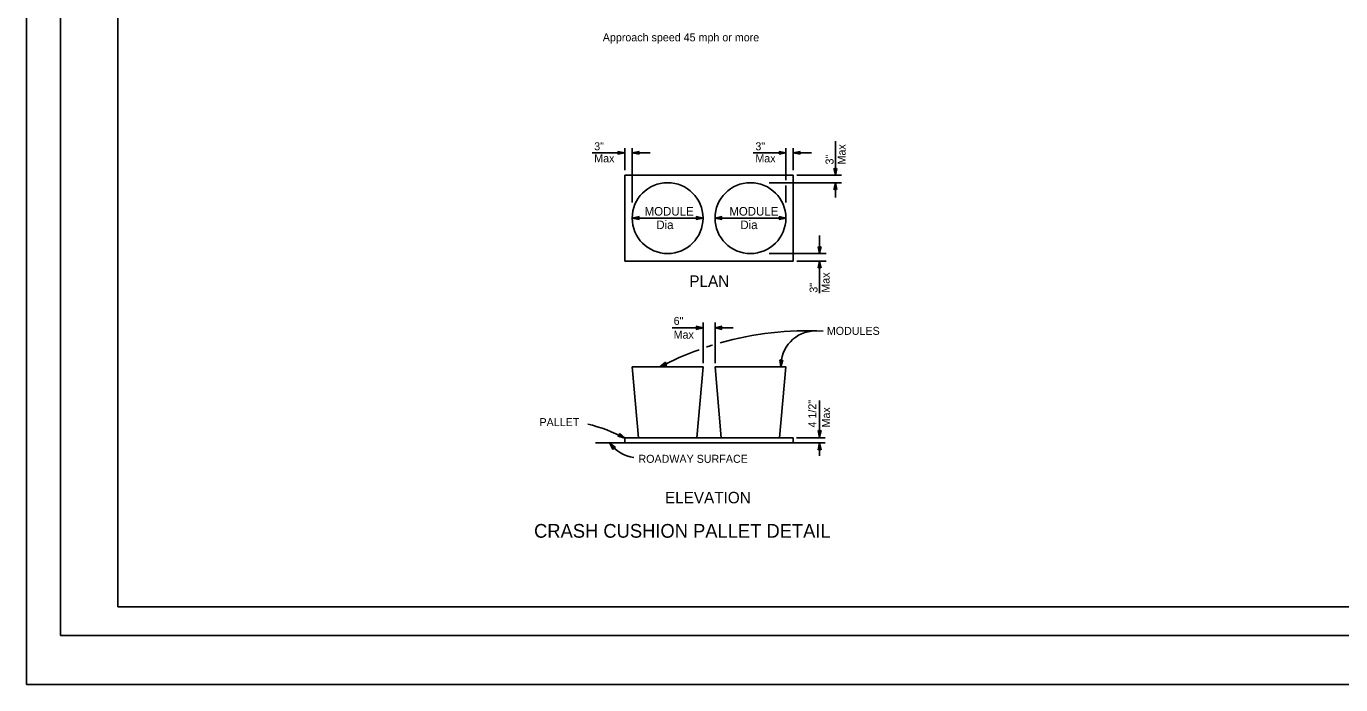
# Model space of a CAD drawing. Extents: x -894 to 866, y -472 to 714.
# Drawn here: x -894 to 256, y -472 to 103 of the extents above; entities that cross this region are included whole.
import ezdxf

# ---------------------------------------------------------------- set-up
doc = ezdxf.new("R2010")
doc.units = 0
for name, color, linetype in [('border_PLOTTING-ELEMENTS', 7, 'Continuous'), ('border_rw_22x34_Cut_Lines', 7, 'Continuous'), ('border_SHEET', 7, 'Continuous'), ('tcd_CRASH-CUSHION', 7, 'Continuous'), ('tcd_CRASH-CUSHION-anno', 7, 'Continuous')]:
    doc.layers.add(name, color=color, linetype=linetype)

msp = doc.modelspace()

# ---------------------------------------------------------------- linework, layer by layer
at = {"layer": 'border_PLOTTING-ELEMENTS'}
for points in [[(-894, -472.4), (866, -472.4), (866, 713.6), (-894, 713.6)], [(-864, 670.6), (836, 670.6), (836, -429.4), (-864, -429.4)]]:
    msp.add_lwpolyline(points, close=True, dxfattribs=at)
at = {"layer": 'border_rw_22x34_Cut_Lines'}
msp.add_lwpolyline([(-864, 670.6), (836, 670.6), (836, -429.4), (-864, -429.4)], close=True, dxfattribs=at)
at = {"layer": 'border_SHEET'}
for p, q in [((-814, -404.4), (-814, 645.6)), ((811, -404.4), (-814, -404.4))]:
    msp.add_line(p, q, dxfattribs=at)
at = {"layer": 'tcd_CRASH-CUSHION'}
for p, q in [((-370.5, -101.9), (-370.5, -26.9)), ((-370.5, -26.9), (-223, -26.9)), ((-223, -101.9), (-223, -26.9)), ((-370.5, -101.9), (-223, -101.9)), ((-358.5, -256.4), (-364, -194.4)), ((-364, -194.4), (-302, -194.4)), ((-307.5, -256.4), (-302, -194.4)), ((-286, -256.4), (-291.5, -194.4)), ((-291.5, -194.4), (-229.5, -194.4)), ((-235, -256.4), (-229.5, -194.4)), ((-396, -261), (-195, -261)), ((-370.5, -261), (-370.5, -256.4)), ((-370.5, -256.4), (-223, -256.4)), ((-223, -261), (-223, -256.4))]:
    msp.add_line(p, q, dxfattribs=at)
for centre in [(-333, -64.4), (-260.5, -64.4)]:
    msp.add_circle(centre, 31, dxfattribs=at)
at = {"layer": 'tcd_CRASH-CUSHION-anno'}
for p, q in [((-186.1, -26.9), (-186.1, 2.9)), ((-370.5, -7.3), (-399.1, -7.3)), ((-375.7, -7.3), (-376.5, -6)), ((-376.5, -6), (-376.5, -6)), ((-376.5, -6), (-370.5, -7.3)), ((-370.5, -7.3), (-376.5, -8.6)), ((-376.5, -8.6), (-375.7, -7.3)), ((-376.5, -8.6), (-376.5, -8.6)), ((-376.3, -6.3), (-371.9, -7.3)), ((-371.9, -7.3), (-376.3, -8.3)), ((-373.2, -7.3), (-376.1, -7.9)), ((-376, -6.7), (-373.2, -7.3)), ((-375.9, -7), (-374.6, -7.3)), ((-374.6, -7.3), (-375.8, -7.6)), ((-370.5, -22.6), (-370.5, -3.1)), ((-370.5, -7.3), (-370.5, -7.3)), ((-364, -50.7), (-364, -3.1)), ((-364, -7.3), (-358, -6)), ((-348.2, -7.3), (-364, -7.3)), ((-358, -8.6), (-364, -7.3)), ((-364, -7.3), (-364, -7.3)), ((-362.6, -7.3), (-358.2, -6.3)), ((-358.2, -8.3), (-362.6, -7.3)), ((-361.2, -7.3), (-358.4, -6.7)), ((-358.4, -7.9), (-361.2, -7.3)), ((-359.9, -7.3), (-358.6, -7)), ((-358.6, -7.6), (-359.9, -7.3)), ((-358, -6), (-358.8, -7.3)), ((-358.8, -7.3), (-358, -8.6)), ((-358, -6), (-358, -6)), ((-358, -8.6), (-358, -8.6)), ((-229.5, -7.3), (-258.1, -7.3)), ((-234.7, -7.3), (-235.5, -6)), ((-235.5, -6), (-235.5, -6)), ((-235.5, -6), (-229.5, -7.3)), ((-229.5, -7.3), (-235.5, -8.6)), ((-235.5, -8.6), (-234.7, -7.3)), ((-235.5, -8.6), (-235.5, -8.6)), ((-235.3, -6.3), (-230.9, -7.3)), ((-230.9, -7.3), (-235.2, -8.3)), ((-232.2, -7.3), (-235.1, -7.9)), ((-235, -6.7), (-232.2, -7.3)), ((-234.9, -7), (-233.6, -7.3)), ((-233.6, -7.3), (-234.8, -7.6)), ((-229.5, -31.2), (-229.5, -3.1)), ((-229.5, -7.3), (-229.5, -7.3)), ((-223, -22.6), (-223, -3.1)), ((-223, -7.3), (-217, -6)), ((-207.2, -7.3), (-223, -7.3)), ((-217, -8.6), (-223, -7.3)), ((-223, -7.3), (-223, -7.3)), ((-221.6, -7.3), (-217.2, -6.3)), ((-217.2, -8.3), (-221.6, -7.3)), ((-220.2, -7.3), (-217.4, -6.7)), ((-217.4, -7.9), (-220.2, -7.3)), ((-218.8, -7.3), (-217.6, -7)), ((-217.6, -7.6), (-218.8, -7.3)), ((-217, -6), (-217.8, -7.3)), ((-217.8, -7.3), (-217, -8.6)), ((-217, -6), (-217, -6)), ((-217, -8.6), (-217, -8.6)), ((-186.1, -26.9), (-187.5, -20.9)), ((-187.5, -20.9), (-187.5, -20.9)), ((-187.5, -20.9), (-186.1, -21.7)), ((-186.1, -25.5), (-187.1, -21.1)), ((-186.1, -24.1), (-186.8, -21.3)), ((-186.1, -22.7), (-186.4, -21.5)), ((-186.1, -21.7), (-184.8, -20.9)), ((-184.8, -20.9), (-186.1, -26.9)), ((-185.1, -21.1), (-186.1, -25.5)), ((-185.5, -21.3), (-186.1, -24.1)), ((-185.9, -21.5), (-186.1, -22.7)), ((-184.8, -20.9), (-184.8, -20.9)), ((-244, -33.4), (-180.9, -33.4)), ((-219.8, -26.9), (-180.9, -26.9)), ((-187.5, -39.4), (-186.1, -33.4)), ((-186.1, -26.9), (-186.1, -26.9)), ((-186.1, -46.3), (-186.1, -33.4)), ((-186.1, -33.4), (-186.1, -33.4)), ((-186.1, -33.4), (-184.8, -39.4)), ((-229.5, -50.7), (-229.5, -36)), ((-186.1, -38.6), (-187.5, -39.4)), ((-187.5, -39.4), (-187.5, -39.4)), ((-187.1, -39.1), (-186.1, -34.7)), ((-186.8, -38.9), (-186.1, -36.1)), ((-186.4, -38.7), (-186.1, -37.5)), ((-186.1, -34.8), (-185.2, -39.1)), ((-186.1, -36.1), (-185.5, -39)), ((-186.1, -37.5), (-185.9, -38.7)), ((-184.8, -39.4), (-186.1, -38.6)), ((-184.8, -39.4), (-184.8, -39.4)), ((-364, -64.4), (-358, -63)), ((-302, -64.4), (-364, -64.4)), ((-358, -65.7), (-364, -64.4)), ((-364, -64.4), (-364, -64.4)), ((-362.6, -64.4), (-358.2, -63.4)), ((-358.2, -65.3), (-362.6, -64.4)), ((-361.2, -64.4), (-358.4, -63.7)), ((-358.4, -65), (-361.2, -64.4)), ((-359.9, -64.4), (-358.6, -64.1)), ((-358.6, -64.6), (-359.9, -64.4)), ((-358, -63), (-358.8, -64.4)), ((-358.8, -64.4), (-358, -65.7)), ((-358, -63), (-358, -63)), ((-358, -65.7), (-358, -65.7)), ((-307.2, -64.4), (-308, -63)), ((-308, -63), (-308, -63)), ((-308, -63), (-302, -64.4)), ((-302, -64.4), (-308, -65.7)), ((-308, -65.7), (-307.2, -64.4)), ((-308, -65.7), (-308, -65.7)), ((-307.8, -63.4), (-303.4, -64.4)), ((-303.4, -64.4), (-307.8, -65.3)), ((-304.8, -64.4), (-307.6, -65)), ((-307.5, -63.7), (-304.8, -64.4)), ((-307.4, -64.1), (-306.1, -64.4)), ((-306.1, -64.4), (-307.4, -64.6)), ((-302, -64.4), (-302, -64.4)), ((-291.5, -64.4), (-285.5, -63)), ((-229.5, -64.4), (-291.5, -64.4)), ((-285.5, -65.7), (-291.5, -64.4)), ((-291.5, -64.4), (-291.5, -64.4)), ((-290.1, -64.4), (-285.7, -63.4)), ((-285.7, -65.3), (-290.1, -64.4)), ((-288.7, -64.4), (-285.9, -63.7)), ((-285.9, -65), (-288.7, -64.4)), ((-287.3, -64.4), (-286.1, -64.1)), ((-286.1, -64.6), (-287.3, -64.4)), ((-285.5, -63), (-286.3, -64.4)), ((-286.3, -64.4), (-285.5, -65.7)), ((-285.5, -63), (-285.5, -63)), ((-285.5, -65.7), (-285.5, -65.7)), ((-234.7, -64.4), (-235.5, -63)), ((-235.5, -63), (-235.5, -63)), ((-235.5, -63), (-229.5, -64.4)), ((-229.5, -64.4), (-235.5, -65.7)), ((-235.5, -65.7), (-234.7, -64.4)), ((-235.5, -65.7), (-235.5, -65.7)), ((-235.3, -63.4), (-230.9, -64.4)), ((-230.9, -64.4), (-235.2, -65.3)), ((-232.2, -64.4), (-235.1, -65)), ((-235, -63.7), (-232.2, -64.4)), ((-234.9, -64.1), (-233.6, -64.4)), ((-233.6, -64.4), (-234.8, -64.6)), ((-229.5, -64.4), (-229.5, -64.4)), ((-200, -95.4), (-200, -79.6)), ((-200, -95.4), (-201.3, -89.4)), ((-201.3, -89.4), (-201.3, -89.4)), ((-201.3, -89.4), (-200, -90.2)), ((-200, -94), (-201, -89.6)), ((-200, -92.6), (-200.6, -89.8)), ((-200, -91.2), (-200.2, -90)), ((-200, -90.2), (-198.6, -89.4)), ((-198.6, -89.4), (-200, -95.4)), ((-199, -89.6), (-200, -94)), ((-199.4, -89.8), (-200, -92.6)), ((-199.7, -90), (-200, -91.2)), ((-198.6, -89.4), (-198.6, -89.4)), ((-244, -95.4), (-194.3, -95.4)), ((-219.8, -101.9), (-194.3, -101.9)), ((-201.3, -107.9), (-200, -101.9)), ((-201, -107.6), (-200, -103.2)), ((-200, -95.4), (-200, -95.4)), ((-200, -130.1), (-200, -101.9)), ((-200, -101.9), (-200, -101.9)), ((-200, -101.9), (-198.7, -107.9)), ((-200, -103.2), (-199, -107.6)), ((-200, -107.1), (-201.3, -107.9)), ((-201.3, -107.9), (-201.3, -107.9)), ((-200.6, -107.4), (-200, -104.6)), ((-200.3, -107.2), (-200, -106)), ((-200, -104.6), (-199.4, -107.4)), ((-200, -106), (-199.7, -107.2)), ((-198.7, -107.9), (-200, -107.1)), ((-198.7, -107.9), (-198.7, -107.9)), ((-328.9, -160.4), (-302, -160.4)), ((-307.2, -160.4), (-308, -159)), ((-308, -159), (-308, -159)), ((-308, -159), (-302, -160.4)), ((-302, -160.4), (-308, -161.7)), ((-308, -161.7), (-307.2, -160.4)), ((-307.8, -159.4), (-303.4, -160.4)), ((-303.4, -160.4), (-307.8, -161.3)), ((-304.8, -160.4), (-307.6, -161)), ((-307.5, -159.7), (-304.8, -160.4)), ((-307.4, -160.1), (-306.1, -160.4)), ((-306.1, -160.4), (-307.4, -160.6)), ((-302, -191.2), (-302, -155.7)), ((-302, -160.4), (-302, -160.4)), ((-291.5, -191.2), (-291.5, -155.7)), ((-291.5, -160.4), (-285.5, -159)), ((-285.5, -161.7), (-291.5, -160.4)), ((-291.5, -160.4), (-291.5, -160.4)), ((-291.5, -160.4), (-275.6, -160.4)), ((-290.1, -160.4), (-285.7, -159.4)), ((-285.7, -161.3), (-290.1, -160.4)), ((-288.7, -160.4), (-285.9, -159.7)), ((-285.9, -161), (-288.7, -160.4)), ((-287.3, -160.4), (-286.1, -160.1)), ((-286.1, -160.6), (-287.3, -160.4)), ((-285.5, -159), (-286.3, -160.4)), ((-286.3, -160.4), (-285.5, -161.7)), ((-285.5, -159), (-285.5, -159)), ((-308, -161.7), (-308, -161.7)), ((-285.5, -161.7), (-285.5, -161.7)), ((-339.7, -194.4), (-334.9, -190.5)), ((-333.7, -192.9), (-339.7, -194.4)), ((-339.7, -194.4), (-339.7, -194.4)), ((-338.4, -193.8), (-335, -191)), ((-334.1, -192.7), (-338.4, -193.8)), ((-337.2, -193.2), (-335, -191.4)), ((-334.4, -192.5), (-337.2, -193.2)), ((-336, -192.6), (-335, -191.8)), ((-334.7, -192.3), (-336, -192.6)), ((-334.9, -190.5), (-335, -192.1)), ((-335, -192.1), (-333.7, -192.9)), ((-334.9, -190.5), (-334.9, -190.5)), ((-333.7, -192.9), (-333.7, -192.9)), ((-233.9, -194.4), (-234.9, -188.4)), ((-234.9, -188.4), (-234.9, -188.4)), ((-234.9, -188.4), (-233.7, -189.3)), ((-233.8, -193.1), (-234.6, -188.6)), ((-233.8, -191.7), (-234.3, -188.8)), ((-232.3, -188.5), (-233.9, -194.4)), ((-233.7, -190.3), (-233.9, -189.1)), ((-233.9, -194.4), (-233.9, -194.4)), ((-232.6, -188.7), (-233.8, -193.1)), ((-233, -188.9), (-233.8, -191.7)), ((-233.7, -189.3), (-232.3, -188.5)), ((-233.4, -189.1), (-233.7, -190.3)), ((-232.3, -188.5), (-232.3, -188.5)), ((-200, -256.2), (-200, -224)), ((-375.1, -254.4), (-375.1, -252.8)), ((-375.1, -252.8), (-375.1, -252.8)), ((-375.1, -252.8), (-370.5, -256.9)), ((-200, -256.2), (-201.3, -250.2)), ((-201.3, -250.2), (-201.3, -250.2)), ((-201.3, -250.2), (-200, -251)), ((-200, -254.8), (-201, -250.4)), ((-200, -253.4), (-200.6, -250.6)), ((-200, -252), (-200.2, -250.8)), ((-200, -251), (-198.6, -250.2)), ((-198.6, -250.2), (-200, -256.2)), ((-199, -250.4), (-200, -254.8)), ((-199.4, -250.6), (-200, -253.4)), ((-199.7, -250.8), (-200, -252)), ((-198.6, -250.2), (-198.6, -250.2)), ((-380.8, -266.7), (-383.5, -261.2)), ((-383.5, -261.2), (-383.5, -261.2)), ((-383.5, -261.2), (-378.7, -265.1)), ((-380.7, -266.3), (-382.6, -262.3)), ((-382.6, -262.3), (-379.1, -265.1)), ((-380.5, -265.9), (-381.8, -263.3)), ((-381.8, -263.3), (-379.5, -265.2)), ((-380.4, -265.6), (-380.9, -264.4)), ((-380.9, -264.4), (-380, -265.2)), ((-376.4, -255.2), (-375.1, -254.4)), ((-370.5, -256.9), (-376.4, -255.2)), ((-376.4, -255.2), (-376.4, -255.2)), ((-371.7, -256.2), (-376, -255)), ((-372.9, -255.6), (-375.7, -254.8)), ((-374.1, -254.9), (-375.3, -254.6)), ((-375.1, -253.3), (-371.7, -256.2)), ((-375.1, -253.7), (-372.9, -255.6)), ((-375.1, -254.1), (-374.1, -254.9)), ((-370.5, -256.9), (-370.5, -256.9)), ((-220.1, -256.4), (-195, -256.4)), ((-201.3, -267), (-200, -261)), ((-201, -266.7), (-200, -262.3)), ((-200.6, -266.5), (-200, -263.7)), ((-200, -256.2), (-200, -256.2)), ((-200, -272.3), (-200, -261)), ((-200, -261), (-200, -261)), ((-200, -261), (-198.7, -267)), ((-200, -262.3), (-199, -266.7)), ((-200, -263.7), (-199.4, -266.5)), ((-380.3, -265.3), (-380.8, -266.7)), ((-380.8, -266.7), (-380.8, -266.7)), ((-378.7, -265.1), (-380.3, -265.3)), ((-378.7, -265.1), (-378.7, -265.1)), ((-200, -266.2), (-201.3, -267)), ((-201.3, -267), (-201.3, -267)), ((-200.3, -266.3), (-200, -265.1)), ((-200, -265.1), (-199.7, -266.3)), ((-198.7, -267), (-200, -266.2)), ((-198.7, -267), (-198.7, -267))]:
    msp.add_line(p, q, dxfattribs=at)
for centre, radius, start, end in [((-210.5, -443.4), 280.5, 87.2046, 105.8341), ((-203.5, -193.4), 30.4, 90.9072, 181.9515), ((-210.5, -443.4), 280.5, 109.7819, 117.4156), ((-210.5, -443.4), 280.5, 107.2464, 108.4132), ((-433.8, -374.3), 133.4, 61.6666, 76.6003), ((-358.7, -243.7), 30.4, 215.2258, 262.8466)]:
    msp.add_arc(centre, radius, start, end, dxfattribs=at)

# ---------------------------------------------------------------- texts
for s, height, p in [('Approach speed 45 mph or more', 7, (-389.7, 90.2)), ('3"', 7, (-397.2, -5.1)), ('3"', 7, (-256.2, -5.1)), ('Max', 7, (-397.2, -15.6)), ('Max', 7, (-256.2, -15.6)), ('MODULE', 7.5, (-353.1, -62.2)), ('MODULE', 7.5, (-279, -62.2)), ('Dia', 7.5, (-342.8, -74)), ('Dia', 7.5, (-269.3, -74)), ('PLAN', 10, (-314, -124.5)), ('6"', 7, (-327.7, -157.8)), ('MODULES', 7, (-193.7, -166.5)), ('Max', 7, (-327.7, -169.8)), ('PALLET', 7, (-445.1, -246.3)), ('ROADWAY SURFACE', 7, (-358.5, -278.4)), ('ELEVATION', 10, (-335.3, -313.8)), ('CRASH CUSHION PALLET DETAIL', 12, (-449.8, -343.9))]:
    msp.add_text(s, height=height, dxfattribs=at).set_placement(p)
for s, p in [('Max', (-177.3, -17.5)), ('3"', (-187.8, -17.5)), ('Max', (-191.3, -129.6)), ('3"', (-201.8, -129.6)), ('4 1/2"', (-202.9, -247.5)), ('Max', (-190.9, -247.5))]:
    msp.add_text(s, height=7, rotation=90, dxfattribs=at).set_placement(p)

doc.saveas('drawing.dxf')
